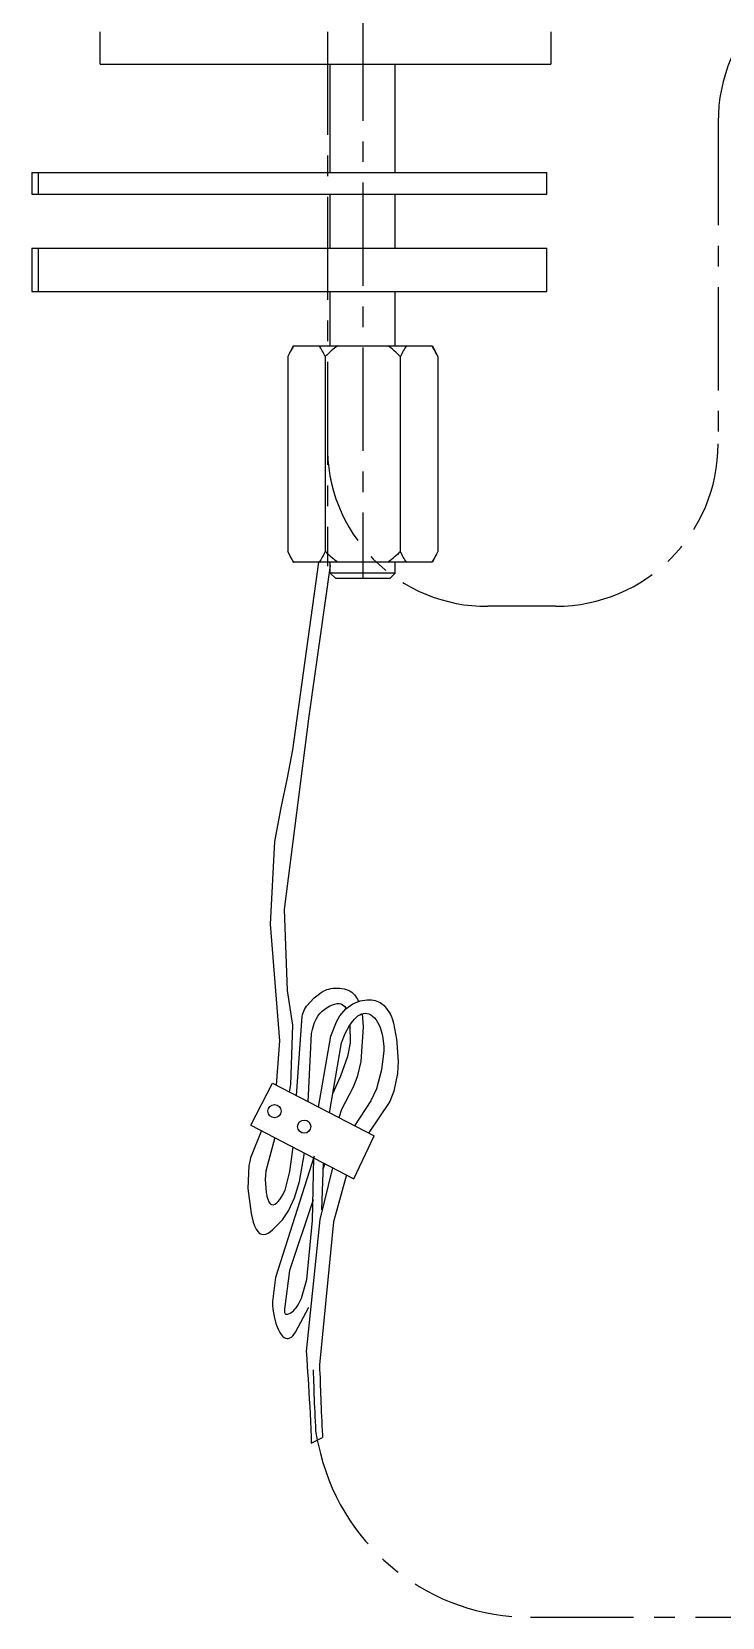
# Model space of a CAD drawing. Header units: millimetres. Extents: x 1613 to 2033, y 365 to 959.
# Drawn here: x 1778 to 1820.6, y 634.4 to 732 of the extents above; entities that cross this region are included whole.
import ezdxf

# ---------------------------------------------------------------- set-up
doc = ezdxf.new("R2010")
doc.units = ezdxf.units.MM
doc.header["$LTSCALE"] = 0.1
doc.linetypes.add('CENTERX2', pattern=[101.6, 63.5, -12.7, 12.7, -12.7])
for name, color, linetype in [('002', 7, 'Continuous'), ('02___PRT_ALL_AXES', 7, 'Continuous'), ('CENTER', 1, 'CENTERX2')]:
    doc.layers.add(name, color=color, linetype=linetype)

msp = doc.modelspace()

# ---------------------------------------------------------------- linework, layer by layer
at = {"color": 7, "linetype": 'Continuous'}
for p, q in [((1782.253, 730.039), (1782.253, 732.039)), ((1810, 732.039), (1810, 730.039)), ((1782.253, 730.039), (1810, 730.039)), ((1796.426, 723.372), (1796.426, 730.039)), ((1800.426, 723.372), (1800.426, 730.039)), ((1778.049, 723.372), (1778.049, 722.039)), ((1778.049, 723.372), (1809.76, 723.372)), ((1778.438, 723.372), (1778.438, 722.039)), ((1778.049, 722.039), (1809.76, 722.039)), ((1796.426, 718.705), (1796.426, 722.039)), ((1800.426, 718.705), (1800.426, 722.039)), ((1778.049, 718.705), (1778.049, 716.039)), ((1778.049, 718.705), (1809.76, 718.705)), ((1778.438, 718.705), (1778.438, 716.039)), ((1778.049, 716.039), (1809.76, 716.039)), ((1796.426, 712.705), (1796.426, 716.039)), ((1800.426, 712.705), (1800.426, 716.039)), ((1796.426, 698.705), (1796.426, 699.372)), ((1800.426, 698.705), (1800.426, 699.372)), ((1800.426, 698.705), (1796.426, 698.705)), ((1796.76, 698.372), (1796.426, 698.705)), ((1800.093, 698.372), (1796.76, 698.372)), ((1800.093, 698.372), (1800.426, 698.705))]:
    msp.add_line(p, q, dxfattribs=at)
at = {"layer": '002'}
for p, q in [((1791.535, 664.721), (1792.876, 667.299)), ((1792.876, 667.299), (1799.117, 664.055)), ((1791.535, 664.721), (1797.883, 661.421)), ((1797.883, 661.421), (1799.117, 664.055)), ((1796.099, 662.348), (1795.995, 662.053)), ((1794.946, 650.779), (1794.955, 650.647)), ((1794.955, 650.647), (1794.981, 650.281)), ((1794.981, 650.281), (1795.006, 649.905)), ((1795.006, 649.905), (1795.032, 649.518)), ((1795.032, 649.518), (1795.058, 649.118)), ((1795.757, 649.963), (1795.76, 649.91)), ((1795.76, 649.91), (1795.772, 649.667)), ((1795.772, 649.667), (1795.783, 649.42)), ((1795.783, 649.42), (1795.793, 649.172)), ((1795.058, 649.118), (1795.084, 648.708)), ((1795.084, 648.708), (1795.11, 648.284)), ((1795.11, 648.284), (1795.136, 647.85)), ((1795.793, 649.172), (1795.802, 648.92)), ((1795.802, 648.92), (1795.811, 648.667)), ((1795.811, 648.667), (1795.82, 648.41)), ((1795.82, 648.41), (1795.829, 648.15)), ((1795.136, 647.85), (1795.16, 647.405)), ((1795.16, 647.405), (1795.184, 646.949)), ((1795.829, 648.15), (1795.837, 647.886)), ((1795.837, 647.886), (1795.848, 647.619)), ((1795.848, 647.619), (1795.859, 647.347)), ((1795.859, 647.347), (1795.871, 647.07)), ((1795.184, 646.949), (1795.207, 646.483)), ((1795.207, 646.483), (1795.227, 646.005)), ((1795.871, 647.07), (1795.884, 646.789)), ((1795.884, 646.789), (1795.899, 646.503)), ((1795.899, 646.503), (1795.915, 646.214)), ((1795.227, 646.005), (1795.246, 645.518)), ((1795.246, 645.518), (1795.258, 645.141)), ((1795.258, 645.141), (1795.954, 645.496)), ((1795.915, 646.214), (1795.931, 645.923)), ((1795.931, 645.923), (1795.947, 645.63)), ((1795.947, 645.63), (1795.954, 645.496))]:
    msp.add_line(p, q, dxfattribs=at)
for points in [[(1795.695, 699.372), (1794.11, 687.824), (1793.776, 686.11), (1793.373, 684.246), (1792.993, 682.175), (1792.729, 677.102), (1793.303, 669.909)], [(1796.426, 699.178), (1795.1, 689.907), (1793.592, 677.999), (1793.769, 673.015), (1794.103, 670.864)], [(1794.355, 666.536), (1794.695, 671.409), (1794.723, 671.521), (1794.756, 671.626), (1794.796, 671.728), (1794.845, 671.829), (1794.903, 671.931), (1794.972, 672.035), (1795.437, 672.555), (1795.873, 672.892), (1795.984, 672.957), (1796.097, 673.013), (1796.214, 673.061), (1796.335, 673.1), (1796.46, 673.129), (1796.59, 673.149), (1796.726, 673.16), (1796.865, 673.16), (1797.007, 673.151), (1797.146, 673.133), (1797.282, 673.104), (1797.413, 673.067), (1797.536, 673.02), (1797.647, 672.964), (1797.748, 672.899), (1797.836, 672.826), (1797.914, 672.745), (1797.982, 672.657), (1798.042, 672.563), (1798.096, 672.465), (1798.159, 672.328)], [(1795.066, 666.16), (1795.27, 670.368), (1795.322, 670.606), (1795.384, 670.832), (1795.461, 671.044), (1795.553, 671.242), (1795.661, 671.423), (1795.788, 671.586), (1795.93, 671.732), (1796.081, 671.859), (1796.239, 671.967), (1796.398, 672.056), (1796.554, 672.124), (1796.703, 672.171), (1796.84, 672.198), (1796.963, 672.201), (1797.071, 672.184), (1797.165, 672.147), (1797.248, 672.09), (1797.32, 672.013), (1797.383, 671.917), (1797.398, 671.886)], [(1795.698, 665.831), (1796.469, 670.204), (1796.809, 671.087), (1796.909, 671.272), (1797.015, 671.445), (1797.13, 671.602), (1797.252, 671.746), (1797.384, 671.874), (1797.522, 671.989), (1797.667, 672.091), (1797.815, 672.178), (1797.966, 672.252), (1798.117, 672.314), (1798.267, 672.363), (1798.415, 672.399), (1798.558, 672.423), (1798.695, 672.436), (1798.828, 672.438), (1798.955, 672.43), (1799.076, 672.413), (1799.191, 672.387), (1799.299, 672.352), (1799.4, 672.31), (1799.493, 672.261), (1799.58, 672.207), (1799.66, 672.144), (1799.736, 672.076), (1799.808, 672.002), (1800.074, 671.641), (1800.138, 671.527), (1800.201, 671.388), (1800.264, 671.216), (1800.324, 671.002), (1800.498, 670.01)], [(1794.103, 670.864), (1793.979, 667.214), (1793.9, 666.766)], [(1796.383, 665.476), (1797.122, 669.783), (1797.341, 670.352), (1797.613, 670.849), (1797.813, 671.128), (1797.917, 671.247), (1798.021, 671.352), (1798.129, 671.441), (1798.238, 671.512), (1798.349, 671.564), (1798.462, 671.597), (1798.576, 671.608), (1798.692, 671.597), (1798.807, 671.562), (1798.921, 671.507), (1799.033, 671.429), (1799.14, 671.33), (1799.243, 671.209), (1799.337, 671.068), (1799.424, 670.906), (1799.5, 670.723), (1799.567, 670.522), (1799.622, 670.303), (1799.665, 670.069), (1799.713, 669.558), (1799.717, 669.284), (1799.588, 668.115), (1799.262, 666.963), (1798.926, 666.224), (1797.922, 664.676)], [(1797.636, 670.882), (1797.643, 669.792), (1797.492, 668.935), (1797.046, 667.738), (1796.592, 666.696)], [(1798.381, 671.573), (1798.455, 670.765), (1798.303, 668.628), (1798.088, 667.683), (1797.833, 667.065), (1797.121, 665.678), (1796.959, 665.176)], [(1793.303, 669.909), (1793.096, 667.184)], [(1800.498, 670.059), (1800.596, 668.643), (1800.556, 667.908), (1800.329, 666.805), (1800.092, 666.184), (1798.782, 664.229)], [(1792.19, 664.38), (1791.523, 662.699), (1791.465, 662.473), (1791.418, 662.231), (1791.358, 660.815), (1791.55, 659.288), (1791.688, 658.748), (1791.771, 658.517), (1791.863, 658.321), (1791.965, 658.165), (1792.078, 658.056), (1792.2, 657.997), (1792.329, 657.986), (1792.464, 658.013), (1792.602, 658.075), (1792.741, 658.162), (1792.879, 658.269), (1793.48, 658.895), (1793.849, 659.44), (1794.231, 660.244), (1794.539, 661.248), (1794.831, 663.007)], [(1793.011, 663.954), (1792.459, 661.894), (1792.435, 661.638), (1792.426, 661.372), (1792.43, 661.101), (1792.449, 660.836), (1792.48, 660.585), (1792.525, 660.355), (1792.581, 660.155), (1792.649, 659.996), (1792.727, 659.883), (1792.815, 659.824), (1792.911, 659.814), (1793.011, 659.847), (1793.115, 659.916), (1793.218, 660.014), (1793.317, 660.135), (1793.412, 660.272), (1793.497, 660.418), (1793.574, 660.567), (1793.64, 660.718), (1793.939, 661.863), (1794.148, 663.362)], [(1795.426, 662.806), (1793.046, 655.339), (1792.87, 653.861), (1792.875, 653.627), (1792.893, 653.395), (1792.924, 653.161), (1792.966, 652.932), (1793.083, 652.497), (1793.155, 652.299), (1793.232, 652.119), (1793.315, 651.961), (1793.401, 651.829), (1793.49, 651.725), (1793.58, 651.65), (1793.672, 651.603), (1793.763, 651.583), (1793.855, 651.588), (1793.945, 651.618), (1794.033, 651.672), (1794.12, 651.748), (1794.203, 651.847), (1794.285, 651.965), (1795.105, 653.509)], [(1795.363, 660.116), (1793.919, 655.766), (1793.612, 653.389), (1793.609, 653.309), (1793.611, 653.242), (1793.618, 653.185), (1793.634, 653.141), (1793.658, 653.108), (1793.692, 653.088), (1793.737, 653.079), (1793.792, 653.081), (1793.855, 653.096), (1793.925, 653.124), (1794.001, 653.166), (1794.082, 653.221), (1794.164, 653.293), (1794.249, 653.379), (1794.333, 653.48), (1794.417, 653.599), (1794.5, 653.734), (1794.659, 654.06), (1794.987, 655.216), (1795.331, 658.843), (1795.42, 662.701)], [(1796.57, 662.098), (1795.783, 658.912), (1794.946, 650.779)], [(1795.916, 659.506), (1796.016, 662.392)], [(1797.434, 661.654), (1796.627, 658.775), (1795.757, 649.963)]]:
    msp.add_lwpolyline(points, dxfattribs=at)
for centre in [(1792.997, 665.578), (1794.823, 664.628)]:
    msp.add_circle(centre, 0.406, dxfattribs=at)
at = {"layer": '02___PRT_ALL_AXES', "color": 7, "linetype": 'Continuous'}
for p, q in [((1800.426, 723.372), (1800.426, 730.039)), ((1809.76, 722.039), (1809.76, 723.372)), ((1800.426, 718.705), (1800.426, 722.039)), ((1809.76, 716.039), (1809.76, 718.705)), ((1800.426, 712.705), (1800.426, 716.039)), ((1794.141, 712.705), (1793.808, 712.039)), ((1794.141, 712.705), (1802.712, 712.705)), ((1802.712, 712.705), (1803.045, 712.039)), ((1793.808, 712.039), (1793.808, 700.039)), ((1796.117, 712.039), (1796.117, 700.039)), ((1800.736, 712.039), (1800.736, 700.039)), ((1803.045, 712.039), (1803.045, 700.039)), ((1793.808, 700.039), (1794.141, 699.372)), ((1803.045, 700.039), (1802.712, 699.372)), ((1802.712, 699.372), (1794.141, 699.372)), ((1800.426, 698.705), (1800.426, 699.372))]:
    msp.add_line(p, q, dxfattribs=at)
msp.add_arc((1796.961, 701.3), 3.373, 214.38393, 214.86045, dxfattribs=at)
for points, knots in [([(1794.193, 712.705), (1794.122, 712.603), (1793.987, 712.384), (1793.867, 712.157), (1793.808, 712.039)], [0, 0, 0, 0, 0.48688, 1, 1, 1, 1]), ([(1796.117, 712.039), (1796.058, 712.157), (1795.938, 712.384), (1795.803, 712.603), (1795.731, 712.705)], [0, 0, 0, 0, 0.51312, 1, 1, 1, 1]), ([(1801.122, 712.705), (1801.05, 712.603), (1800.915, 712.384), (1800.795, 712.157), (1800.736, 712.039)], [0, 0, 0, 0, 0.48688, 1, 1, 1, 1]), ([(1803.045, 712.039), (1802.986, 712.157), (1802.866, 712.384), (1802.731, 712.603), (1802.66, 712.705)], [0, 0, 0, 0, 0.51312, 1, 1, 1, 1]), ([(1794.177, 699.395), (1794.109, 699.495), (1793.98, 699.706), (1793.864, 699.925), (1793.808, 700.039)], [0, 0, 0, 0, 0.487601, 1, 1, 1, 1]), ([(1796.117, 700.039), (1796.058, 699.921), (1795.938, 699.694), (1795.803, 699.475), (1795.731, 699.372)], [0, 0, 0, 0, 0.51312, 1, 1, 1, 1]), ([(1801.122, 699.372), (1801.05, 699.475), (1800.915, 699.694), (1800.795, 699.921), (1800.736, 700.039)], [0, 0, 0, 0, 0.48688, 1, 1, 1, 1]), ([(1803.045, 700.039), (1802.986, 699.921), (1802.866, 699.694), (1802.731, 699.475), (1802.66, 699.372)], [0, 0, 0, 0, 0.51312, 1, 1, 1, 1])]:
    msp.add_open_spline(points, degree=3, knots=knots, dxfattribs=at)
for points in [[(1796.889, 712.705), (1796.612, 712.507), (1796.357, 712.279), (1796.117, 712.039)], [(1800.736, 712.039), (1800.496, 712.279), (1800.241, 712.507), (1799.964, 712.705)], [(1796.889, 699.372), (1796.612, 699.57), (1796.357, 699.798), (1796.117, 700.039)], [(1800.736, 700.039), (1800.496, 699.798), (1800.241, 699.57), (1799.964, 699.372)]]:
    msp.add_open_spline(points, degree=3, dxfattribs=at)
at = {"layer": 'CENTER'}
for p, q in [((1798.426, 753.228), (1798.426, 698.372)), ((1796.247, 732.039), (1796.247, 699.143)), ((1820.298, 726.469), (1820.298, 706.663)), ((1810.298, 696.663), (1806.126, 696.663)), ((1795.365, 649.648), (1795.377, 649.403)), ((1795.377, 649.403), (1795.386, 649.156)), ((1795.386, 649.156), (1795.396, 648.906)), ((1795.396, 648.906), (1795.405, 648.653)), ((1795.405, 648.653), (1795.413, 648.396)), ((1795.413, 648.396), (1795.422, 648.136)), ((1795.422, 648.136), (1795.432, 647.872)), ((1795.432, 647.872), (1795.441, 647.602)), ((1795.441, 647.602), (1795.452, 647.328)), ((1795.452, 647.328), (1795.465, 647.05)), ((1795.465, 647.05), (1795.478, 646.767)), ((1795.478, 646.767), (1795.493, 646.481)), ((1795.493, 646.481), (1795.509, 646.192)), ((1795.509, 646.192), (1795.525, 645.9)), ((1795.525, 645.9), (1795.611, 645.321))]:
    msp.add_line(p, q, dxfattribs=at)
msp.add_lwpolyline([(1795.611, 645.321), (1795.818, 644.497, 0.343698), (1808.748, 634.418), (1900.899, 634.418)], format="xyb", dxfattribs=at)
for centre, radius, start, end in [((1830.298, 726.469), 10, 90, 180), ((1806.042, 706.459), 9.796, 178.80543, 270.49478), ((1810.298, 706.663), 10, 270, 0)]:
    msp.add_arc(centre, radius, start, end, dxfattribs=at)

doc.saveas('drawing.dxf')
